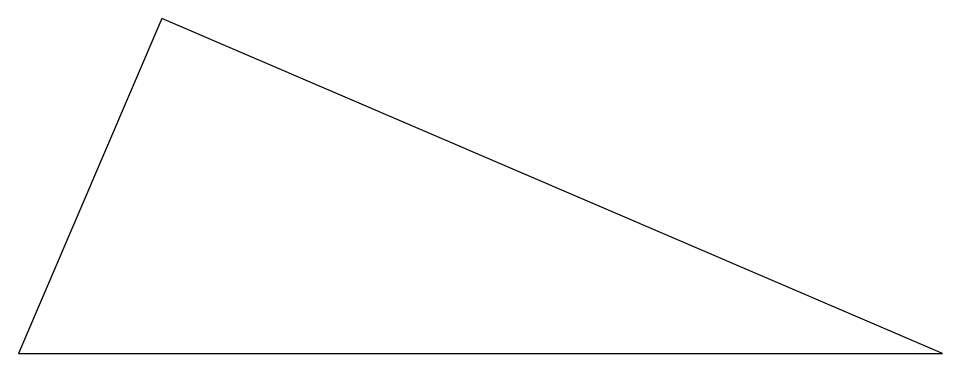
# Model space of a CAD drawing. Header units: millimetres. Extents: x -0.73 to 1.17, y -0.23 to 0.46.
import ezdxf

# ---------------------------------------------------------------- set-up
doc = ezdxf.new("R2010")
doc.units = ezdxf.units.MM

msp = doc.modelspace()

# ---------------------------------------------------------------- linework, layer by layer
for p, q in [((-0.4377, 0.4596), (-0.7331, -0.2298)), ((1.1708, -0.2298), (-0.4377, 0.4596)), ((-0.7331, -0.2298), (1.1708, -0.2298))]:
    msp.add_line(p, q)

doc.saveas('drawing.dxf')
